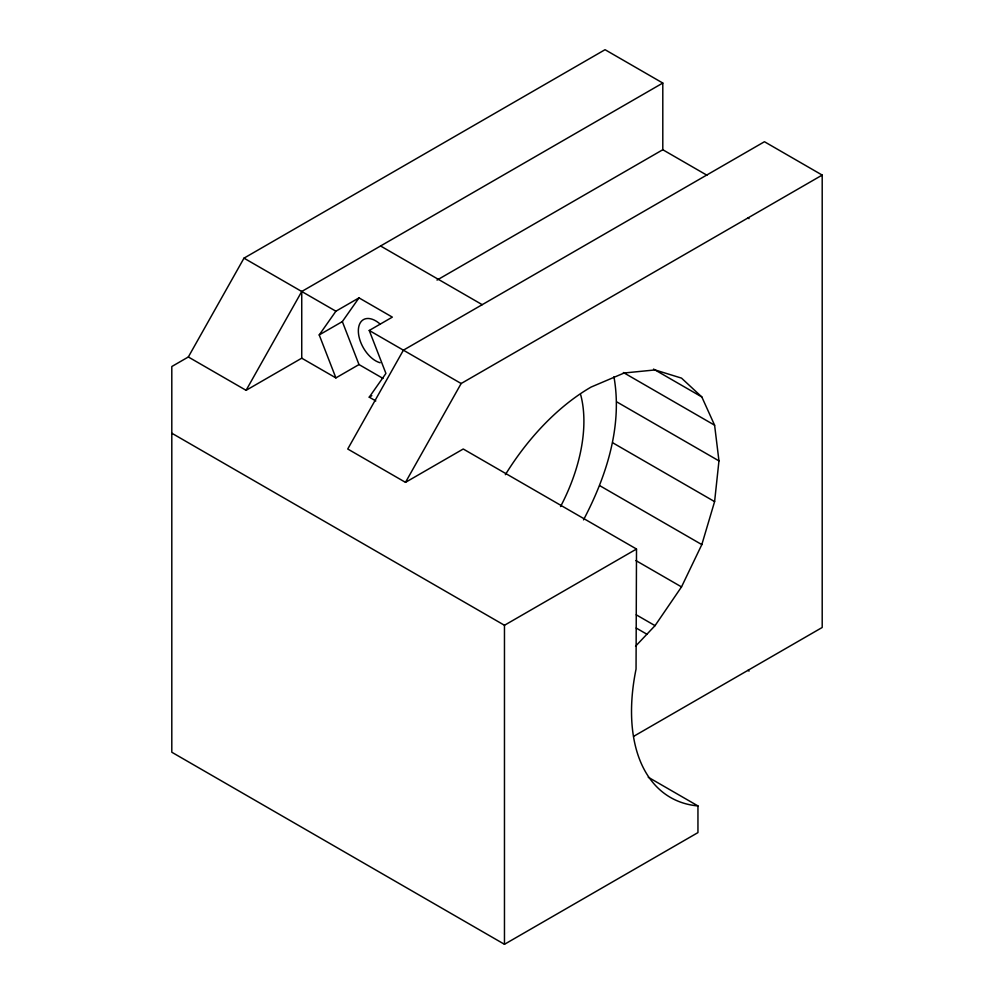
<?xml version="1.0" encoding="UTF-8"?>
<svg xmlns="http://www.w3.org/2000/svg" width="994" height="994" viewBox="0 0 994 994"><rect width="100%" height="100%" fill="white"/><g stroke="black" fill="none" stroke-linecap="round" stroke-linejoin="round"><path stroke-width="1.49" d="M583.515 519.874C606.365 476.437 622.729 426.153 613.944 376.763M635.551 646.212L655.034 625.648L681.511 586.907L701.826 544.6L714.599 501.61L718.96 460.881L714.599 425.196L701.826 396.954L681.511 378.118L655.034 369.942L624.195 372.986L591.095 387.064A180.821 104.395 -60 0 0 505.362 474.685M633.625 736.355L822.2 627.475L822.2 175.081L764.448 141.732L403.39 350.186L347.738 449.002L405.49 482.351L463.241 449.002L636.508 549.036L636.048 669.111A187.854 108.458 -60 0 0 697.95 805.923L697.95 832.599L504.467 944.3L171.8 752.234L171.8 366.525L188.326 356.983L243.99 258.154L605.048 49.7L662.799 83.049L662.799 149.734L437.025 280.084M188.326 356.983L246.09 390.319L301.741 291.49L662.799 83.049M405.49 482.351L461.154 383.522L822.2 175.081M383.013 378.428L358.996 364.562L335.897 377.906L319.223 334.928L335.897 311.209L358.996 297.877L392.344 317.123L369.246 330.468L385.921 373.433L369.246 397.153L375.807 400.942M319.223 334.928L342.334 321.596L358.996 297.877M246.09 390.319L301.741 358.188L335.897 377.906M369.246 397.153L371.806 395.674M171.8 433.21L504.467 625.276L636.508 549.036M662.799 149.734L706.933 175.217M747.898 217.972L749.054 218.643M653.543 369.085L701.826 396.954M623.412 372.539L714.599 425.196M380.578 245.99L482.227 304.673M617.038 402.048L718.96 460.881M612.677 442.765L714.599 501.61M243.99 258.154L335.897 311.209M369.246 330.468L461.154 383.522M599.904 485.755L701.826 544.6M635.911 560.579L681.511 586.907M747.898 670.378L749.054 671.049M636.247 614.814L655.034 625.648M636.21 628.046L646.908 634.222M648.25 777.233L697.95 805.923M342.334 321.596L358.996 364.562M504.467 625.276L504.467 944.3M301.741 291.49L301.741 358.188M580.67 394.73A133.954 77.333 -60 0 1 560.554 506.555M380.155 362.76A24.502 14.152 60 0 1 358.349 330.84A24.502 14.152 60 0 1 380.155 324.106"/></g></svg>
